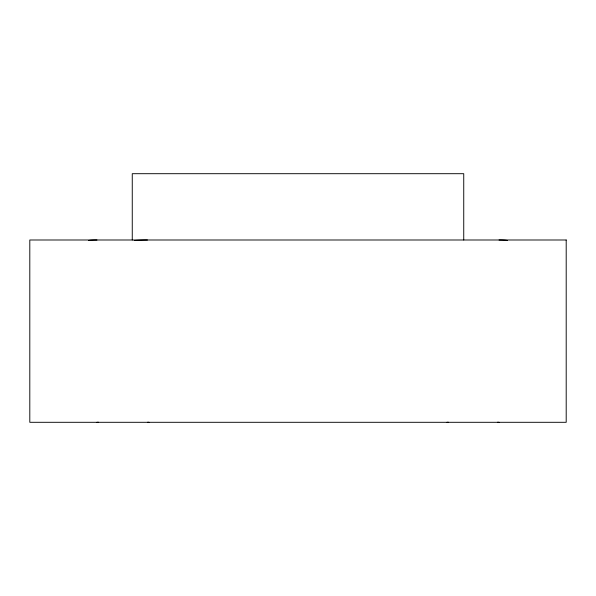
<?xml version="1.0" encoding="UTF-8"?>
<svg xmlns="http://www.w3.org/2000/svg" width="596" height="596" viewBox="0 0 596 596"><rect width="100%" height="100%" fill="white"/><g stroke="black" fill="none" stroke-linecap="round" stroke-linejoin="round"><path stroke-width="0.89" d="M463.74 239.994L463.74 173.697L132.26 173.697L132.26 239.994M499.023 240.002A36.043 3.576 -5.7 0 1 507.427 240.479M499.023 422.288A36.043 3.576 5.7 0 1 497.377 422.273M134.212 240.479A36.043 3.576 -5.7 0 1 147.443 240.002M148.985 422.273A36.043 3.576 5.7 0 1 147.443 422.288M88.573 240.479A36.043 3.576 5.7 0 1 96.977 240.002M98.623 422.273A36.043 3.576 -5.7 0 1 96.977 422.288M448.557 422.288A36.043 3.576 -5.7 0 1 447.015 422.273M566.2 239.994L29.8 239.994L29.8 422.303L566.2 422.303L566.2 239.994"/></g></svg>
